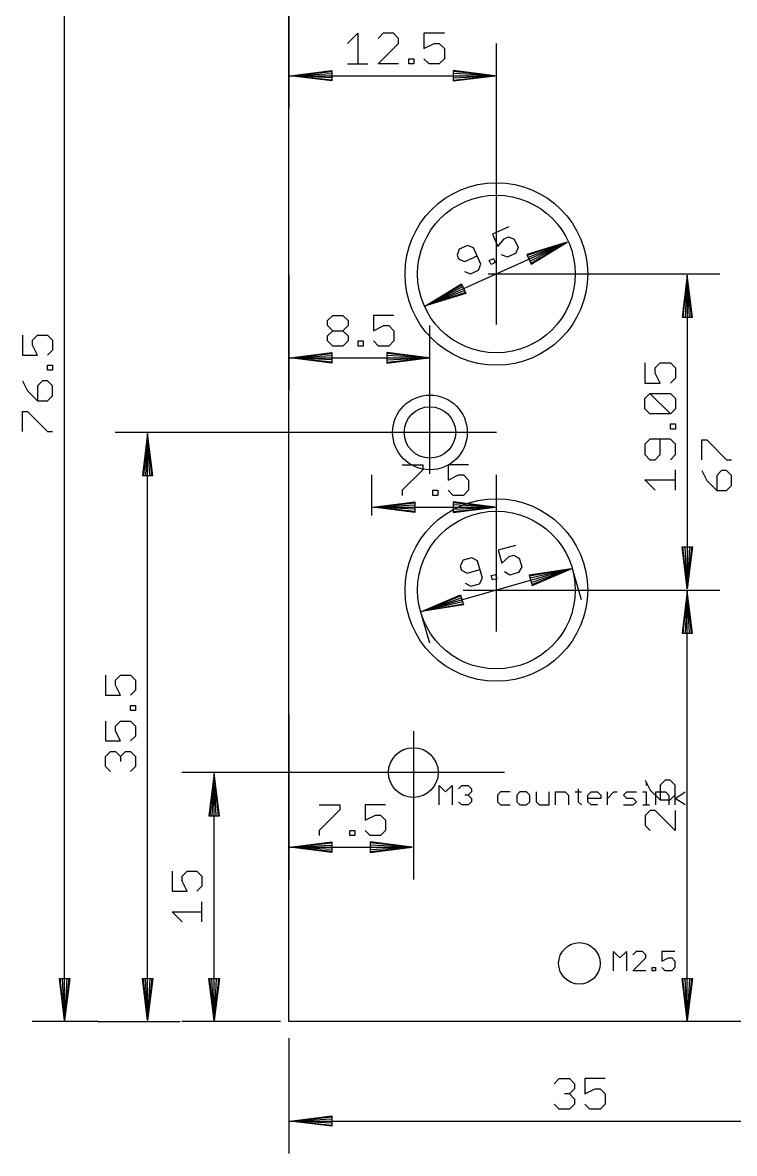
# Model space of a CAD drawing. Extents: x -16 to 68, y -8 to 128.
# Drawn here: x -16 to 26.8, y -8 to 60.2 of the extents above; entities that cross this region are included whole.
import ezdxf

# ---------------------------------------------------------------- set-up
doc = ezdxf.new("R2010")
doc.units = 0
doc.header["$MEASUREMENT"] = 0
for name, color, linetype, true_color in [('113', 2, 'Continuous', 0xffff00), ('20', 7, 'Continuous', 0xffffff), ('47', 140, 'Continuous', 0x00bfff)]:
    doc.layers.add(name, color=color, linetype=linetype, true_color=true_color)

msp = doc.modelspace()

# ---------------------------------------------------------------- linework, layer by layer
at = {"layer": '113'}
for centre, radius in [((12.5, 45.05), 5.5), ((8.5, 35.5), 2.25), ((12.5, 26), 5.5)]:
    msp.add_circle(centre, radius, dxfattribs=at)
at = {"layer": '20'}
for p, q in [((0, 0), (0, 115)), ((35, 0), (0, 0))]:
    msp.add_line(p, q, dxfattribs=at)
for centre, radius in [((12.5, 45.05), 4.75), ((8.5, 35.5), 1.55), ((12.5, 26), 4.75), ((7.5, 15), 1.5), ((17.5, 3.5), 1.25)]:
    msp.add_circle(centre, radius, dxfattribs=at)
at = {"layer": '47'}
for p, q in [((-13.5, 0.065), (-13.5, 76.435)), ((0, 62), (0, 55.05)), ((3.5369, 58.939), (4.1533, 59.5554)), ((4.1533, 59.5554), (4.1533, 57.7062)), ((5.6866, 59.5554), (5.3784, 59.2472)), ((6.303, 59.5554), (5.6866, 59.5554)), ((6.6112, 59.2472), (6.303, 59.5554)), ((9.3736, 59.5554), (8.1408, 59.5554)), ((8.1408, 59.5554), (8.1408, 58.6308)), ((5.3784, 57.7062), (6.6112, 58.939)), ((6.6112, 58.939), (6.6112, 59.2472)), ((8.1408, 58.6308), (8.7572, 58.939)), ((8.7572, 58.939), (9.0654, 58.939)), ((9.0654, 58.939), (9.3736, 58.6308)), ((9.3736, 58.6308), (9.3736, 58.0144)), ((12.5, 42), (12.5, 58.95)), ((7.22, 57.7062), (7.22, 58.0144)), ((7.22, 58.0144), (7.5282, 58.0144)), ((7.5282, 58.0144), (7.5282, 57.7062)), ((8.449, 57.7062), (8.1408, 58.0144)), ((9.3736, 58.0144), (9.0654, 57.7062)), ((0.065, 57), (2.6, 57.3192)), ((0.065, 57), (2.6, 57.26)), ((2.6, 57.3192), (2.6, 56.6808)), ((3.5369, 57.7062), (4.7697, 57.7062)), ((6.6112, 57.7062), (5.3784, 57.7062)), ((7.5282, 57.7062), (7.22, 57.7062)), ((9.0654, 57.7062), (8.449, 57.7062)), ((12.435, 57), (9.9, 57.3192)), ((9.9, 57.3192), (9.9, 56.6808)), ((12.435, 57), (9.9, 57.26)), ((0.065, 57), (2.6, 57.13)), ((0.065, 57), (12.435, 57)), ((2.6, 56.6808), (0.065, 57)), ((2.6, 56.87), (0.065, 57)), ((2.6, 56.74), (0.065, 57)), ((12.435, 57), (9.9, 57.13)), ((9.9, 56.6808), (12.435, 57)), ((9.9, 56.87), (12.435, 57)), ((9.9, 56.74), (12.435, 57)), ((13.2479, 47.8892), (12.2593, 47.4429)), ((12.2593, 47.4429), (12.5941, 46.7014)), ((12.5941, 46.7014), (12.9768, 47.1718)), ((12.9768, 47.1718), (13.2239, 47.2834)), ((13.2239, 47.2834), (13.5826, 47.1478)), ((13.5826, 47.1478), (13.8058, 46.6535)), ((16.7724, 46.9726), (8.2276, 43.1274)), ((10.2683, 46.5439), (10.1327, 46.1852)), ((10.7626, 46.7671), (10.2683, 46.5439)), ((11.1213, 46.6315), (10.7626, 46.7671)), ((11.5677, 45.6429), (11.1213, 46.6315)), ((13.8058, 46.6535), (13.6703, 46.2948)), ((16.7724, 46.9726), (14.3296, 46.2234)), ((16.7724, 46.9726), (14.3539, 46.1694)), ((16.7724, 46.9726), (14.4073, 46.0508)), ((14.514, 45.8137), (16.7724, 46.9726)), ((14.5673, 45.6952), (16.7724, 46.9726)), ((14.5916, 45.6412), (16.7724, 46.9726)), ((16.8316, 46.9992), (16.8316, 46.9992)), ((10.1327, 46.1852), (10.2443, 45.938)), ((10.2443, 45.938), (10.603, 45.8025)), ((10.603, 45.8025), (11.3445, 46.1372)), ((12.0712, 45.8703), (12.3183, 45.9819)), ((12.1828, 45.6232), (12.0712, 45.8703)), ((12.4299, 45.7348), (12.1828, 45.6232)), ((12.3183, 45.9819), (12.4299, 45.7348)), ((13.176, 46.0716), (12.8173, 46.2072)), ((13.6703, 46.2948), (13.176, 46.0716)), ((14.3296, 46.2234), (14.5916, 45.6412)), ((0, 45), (0, 38.05)), ((10.5791, 45.1966), (10.9378, 45.061)), ((10.9378, 45.061), (11.4321, 45.2842)), ((11.4321, 45.2842), (11.5677, 45.6429)), ((12, 45.05), (25.95, 45.05)), ((12.1808, 45.05), (12.8192, 45.05)), ((12.5, 44.7308), (12.5, 45.3692)), ((24, 44.985), (23.6808, 42.45)), ((24, 44.985), (23.74, 42.45)), ((24, 44.985), (23.87, 42.45)), ((24, 44.985), (24, 26.065)), ((24.3192, 42.45), (24, 44.985)), ((24.13, 42.45), (24, 44.985)), ((24.26, 42.45), (24, 44.985)), ((8.2276, 43.1274), (10.4084, 44.4588)), ((8.2276, 43.1274), (10.4327, 44.4048)), ((10.4084, 44.4588), (10.6704, 43.8766)), ((8.2276, 43.1274), (10.486, 44.2863)), ((10.5927, 44.0492), (8.2276, 43.1274)), ((10.6461, 43.9306), (8.2276, 43.1274)), ((10.6704, 43.8766), (8.2276, 43.1274)), ((8.1684, 43.1008), (8.1684, 43.1008)), ((2.3357, 42.2472), (2.6439, 42.5554)), ((2.6439, 42.5554), (3.2603, 42.5554)), ((3.2603, 42.5554), (3.5685, 42.2472)), ((6.3309, 42.5554), (5.0981, 42.5554)), ((5.0981, 42.5554), (5.0981, 41.6308)), ((23.6808, 42.45), (24.3192, 42.45)), ((2.3357, 41.939), (2.3357, 42.2472)), ((2.6439, 41.6308), (2.3357, 41.939)), ((2.3357, 41.3226), (2.6439, 41.6308)), ((2.6439, 41.6308), (3.2603, 41.6308)), ((3.5685, 41.939), (3.2603, 41.6308)), ((3.2603, 41.6308), (3.5685, 41.3226)), ((3.5685, 42.2472), (3.5685, 41.939)), ((5.0981, 41.6308), (5.7145, 41.939)), ((5.7145, 41.939), (6.0227, 41.939)), ((6.0227, 41.939), (6.3309, 41.6308)), ((6.3309, 41.6308), (6.3309, 41.0144)), ((8.5, 33), (8.5, 41.95)), ((-16.0299, 41.3651), (-16.0299, 40.1662)), ((-15.4305, 41.0654), (-15.1308, 41.3651)), ((-15.4305, 40.7656), (-15.4305, 41.0654)), ((-15.1308, 41.3651), (-14.5313, 41.3651)), ((-14.5313, 41.3651), (-14.2316, 41.0654)), ((-14.2316, 41.0654), (-14.2316, 40.4659)), ((2.3357, 41.0144), (2.3357, 41.3226)), ((2.6439, 40.7062), (2.3357, 41.0144)), ((3.5685, 41.0144), (3.2603, 40.7062)), ((3.5685, 41.3226), (3.5685, 41.0144)), ((4.1773, 40.7062), (4.1773, 41.0144)), ((4.1773, 41.0144), (4.4855, 41.0144)), ((4.4855, 41.0144), (4.4855, 40.7062)), ((5.4063, 40.7062), (5.0981, 41.0144)), ((6.3309, 41.0144), (6.0227, 40.7062)), ((-15.1308, 40.1662), (-15.4305, 40.7656)), ((-14.2316, 40.4659), (-14.5313, 40.1662)), ((0.065, 40), (2.6, 40.3192)), ((0.065, 40), (2.6, 40.26)), ((2.6, 40.3192), (2.6, 39.6808)), ((3.2603, 40.7062), (2.6439, 40.7062)), ((4.4855, 40.7062), (4.1773, 40.7062)), ((6.0227, 40.7062), (5.4063, 40.7062)), ((8.435, 40), (5.9, 40.3192)), ((5.9, 40.3192), (5.9, 39.6808)), ((8.435, 40), (5.9, 40.26)), ((-16.0299, 40.1662), (-15.1308, 40.1662)), ((-14.5313, 39.2454), (-14.5313, 39.5451)), ((-14.5313, 39.5451), (-14.2316, 39.5451)), ((-14.2316, 39.5451), (-14.2316, 39.2454)), ((0.065, 40), (2.6, 40.13)), ((0.065, 40), (8.435, 40)), ((2.6, 39.6808), (0.065, 40)), ((2.6, 39.87), (0.065, 40)), ((2.6, 39.74), (0.065, 40)), ((8.435, 40), (5.9, 40.13)), ((5.9, 39.6808), (8.435, 40)), ((5.9, 39.87), (8.435, 40)), ((5.9, 39.74), (8.435, 40)), ((21.4446, 39.6957), (21.4446, 38.463)), ((22.061, 39.3876), (22.3692, 39.6957)), ((22.3692, 39.6957), (22.9856, 39.6957)), ((22.9856, 39.6957), (23.2938, 39.3876)), ((-14.2316, 39.2454), (-14.5313, 39.2454)), ((22.061, 39.0794), (22.061, 39.3876)), ((22.3692, 38.463), (22.061, 39.0794)), ((23.2938, 39.3876), (23.2938, 38.7712)), ((-16.0299, 38.6027), (-15.7302, 38.0033)), ((-14.831, 38.6027), (-15.1308, 38.303)), ((-15.1308, 38.303), (-15.1308, 37.4038)), ((-14.5313, 38.6027), (-14.831, 38.6027)), ((-14.2316, 38.303), (-14.5313, 38.6027)), ((-14.2316, 37.7036), (-14.2316, 38.303)), ((21.4446, 38.463), (22.3692, 38.463)), ((23.2938, 38.7712), (22.9856, 38.463)), ((-15.7302, 38.0033), (-15.1308, 37.4038)), ((-14.5313, 37.4038), (-14.2316, 37.7036)), ((21.4446, 37.546), (21.7528, 37.8542)), ((21.4446, 36.9296), (21.4446, 37.546)), ((21.7528, 37.8542), (22.9856, 37.8542)), ((22.9856, 36.6214), (21.7528, 37.8542)), ((22.9856, 37.8542), (23.2938, 37.546)), ((23.2938, 37.546), (23.2938, 36.9296)), ((-15.1308, 37.4038), (-14.5313, 37.4038)), ((21.7528, 36.6214), (21.4446, 36.9296)), ((23.2938, 36.9296), (22.9856, 36.6214)), ((-16.0299, 35.5623), (-16.0299, 36.7612)), ((-16.0299, 36.7612), (-15.7302, 36.7612)), ((-15.7302, 36.7612), (-14.5313, 35.5623)), ((22.9856, 36.6214), (21.7528, 36.6214)), ((-14.5313, 35.5623), (-14.2316, 35.5623)), ((12.5, 35.5), (-10.45, 35.5)), ((22.9856, 35.7006), (22.9856, 36.0088)), ((22.9856, 36.0088), (23.2938, 36.0088)), ((23.2938, 35.7006), (22.9856, 35.7006)), ((23.2938, 36.0088), (23.2938, 35.7006)), ((-8.5, 35.435), (-8.8192, 32.9)), ((-8.5, 35.435), (-8.76, 32.9)), ((-8.5, 35.435), (-8.63, 32.9)), ((-8.5, 0.065), (-8.5, 35.435)), ((-8.1808, 32.9), (-8.5, 35.435)), ((-8.37, 32.9), (-8.5, 35.435)), ((-8.24, 32.9), (-8.5, 35.435)), ((21.7528, 35.0918), (21.4446, 34.7836)), ((21.4446, 34.7836), (21.4446, 34.1672)), ((22.9856, 35.0918), (21.7528, 35.0918)), ((22.3692, 34.1672), (22.3692, 35.0918)), ((23.2938, 34.7836), (22.9856, 35.0918)), ((23.2938, 34.1672), (23.2938, 34.7836)), ((24.8701, 33.8499), (24.8701, 35.0488)), ((24.8701, 35.0488), (25.1698, 35.0488)), ((25.1698, 35.0488), (26.3687, 33.8499)), ((21.4446, 34.1672), (21.7528, 33.859)), ((22.061, 33.859), (22.3692, 34.1672)), ((22.9856, 33.859), (23.2938, 34.1672)), ((6.8357, 33.5554), (8.0685, 33.5554)), ((8.0685, 33.5554), (8.0685, 33.2472)), ((10.8309, 33.5554), (9.5981, 33.5554)), ((9.5981, 33.5554), (9.5981, 32.6308)), ((21.7528, 33.859), (22.061, 33.859)), ((26.3687, 33.8499), (26.6684, 33.8499)), ((-8.8192, 32.9), (-8.1808, 32.9)), ((5, 30.5), (5, 32.95)), ((8.0685, 33.2472), (6.8357, 32.0144)), ((9.5981, 32.6308), (10.2145, 32.939)), ((10.2145, 32.939), (10.5227, 32.939)), ((10.5227, 32.939), (10.8309, 32.6308)), ((12.5, 23.5), (12.5, 32.95)), ((23.2938, 32.0175), (23.2938, 33.2502)), ((24.8701, 33.2072), (25.1698, 32.6078)), ((26.069, 33.2072), (25.7692, 32.9075)), ((25.7692, 32.9075), (25.7692, 32.0083)), ((26.3687, 33.2072), (26.069, 33.2072)), ((26.6684, 32.9075), (26.3687, 33.2072)), ((26.6684, 32.3081), (26.6684, 32.9075)), ((10.8309, 32.6308), (10.8309, 32.0144)), ((22.061, 32.0175), (21.4446, 32.6339)), ((21.4446, 32.6339), (23.2938, 32.6339)), ((25.1698, 32.6078), (25.7692, 32.0083)), ((26.3687, 32.0083), (26.6684, 32.3081)), ((6.8357, 32.0144), (6.8357, 31.7062)), ((8.6773, 31.7062), (8.6773, 32.0144)), ((8.6773, 32.0144), (8.9855, 32.0144)), ((8.9855, 31.7062), (8.6773, 31.7062)), ((8.9855, 32.0144), (8.9855, 31.7062)), ((9.9063, 31.7062), (9.5981, 32.0144)), ((10.5227, 31.7062), (9.9063, 31.7062)), ((10.8309, 32.0144), (10.5227, 31.7062)), ((25.7692, 32.0083), (26.3687, 32.0083)), ((5.065, 31), (7.6, 31.3192)), ((5.065, 31), (7.6, 31.26)), ((5.065, 31), (7.6, 31.13)), ((5.065, 31), (12.435, 31)), ((7.6, 30.6808), (5.065, 31)), ((7.6, 30.87), (5.065, 31)), ((7.6, 30.74), (5.065, 31)), ((7.6, 31.3192), (7.6, 30.6808)), ((12.435, 31), (9.9, 31.3192)), ((9.9, 31.3192), (9.9, 30.6808)), ((12.435, 31), (9.9, 31.26)), ((12.435, 31), (9.9, 31.13)), ((9.9, 30.6808), (12.435, 31)), ((9.9, 30.87), (12.435, 31)), ((9.9, 30.74), (12.435, 31)), ((13.6545, 28.6957), (12.6113, 28.3985)), ((11.0319, 27.9486), (10.5103, 27.8001)), ((11.367, 27.7621), (11.0319, 27.9486)), ((12.6113, 28.3985), (12.8342, 27.6162)), ((12.8342, 27.6162), (13.2815, 28.0255)), ((13.2815, 28.0255), (13.5423, 28.0998)), ((13.5423, 28.0998), (13.8773, 27.9133)), ((24, 26.065), (23.6808, 28.6)), ((23.6808, 28.6), (24.3192, 28.6)), ((24, 26.065), (23.74, 28.6)), ((24, 26.065), (23.87, 28.6)), ((24.3192, 28.6), (24, 26.065)), ((24.13, 28.6), (24, 26.065)), ((24.26, 28.6), (24, 26.065)), ((17.0047, 27.2871), (7.9953, 24.7129)), ((10.5103, 27.8001), (10.3238, 27.465)), ((10.3238, 27.465), (10.3981, 27.2042)), ((11.6641, 26.719), (11.367, 27.7621)), ((14.0259, 27.3917), (13.8394, 27.0567)), ((13.8773, 27.9133), (14.0259, 27.3917)), ((17.0047, 27.2871), (14.4796, 26.8976)), ((17.0047, 27.2871), (14.4958, 26.8406)), ((17.0047, 27.2871), (14.5316, 26.7156)), ((14.603, 26.4657), (17.0047, 27.2871)), ((14.6387, 26.3407), (17.0047, 27.2871)), ((14.655, 26.2837), (17.0047, 27.2871)), ((17.0672, 27.3049), (17.6029, 25.43)), ((10.3981, 27.2042), (10.7332, 27.0177)), ((10.7332, 27.0177), (11.5156, 27.2406)), ((11.4776, 26.3839), (11.6641, 26.719)), ((12.1955, 26.8703), (12.4563, 26.9446)), ((12.2698, 26.6095), (12.1955, 26.8703)), ((12.5306, 26.6838), (12.2698, 26.6095)), ((12.4563, 26.9446), (12.5306, 26.6838)), ((13.3178, 26.9081), (12.9827, 27.0946)), ((13.8394, 27.0567), (13.3178, 26.9081)), ((14.4796, 26.8976), (14.655, 26.2837)), ((10.5, 26), (25.95, 26)), ((10.621, 26.4218), (10.956, 26.2353)), ((10.956, 26.2353), (11.4776, 26.3839)), ((12.1808, 26), (12.8192, 26)), ((12.5, 25.6808), (12.5, 26.3192)), ((23, 26), (25.95, 26)), ((24, 25.935), (23.6808, 23.4)), ((24, 25.935), (23.74, 23.4)), ((24, 25.935), (23.87, 23.4)), ((24, 0.065), (24, 25.935)), ((24.3192, 23.4), (24, 25.935)), ((24.13, 23.4), (24, 25.935)), ((24.26, 23.4), (24, 25.935)), ((7.9953, 24.7129), (10.345, 25.7163)), ((7.9953, 24.7129), (10.3613, 25.6593)), ((7.9953, 24.7129), (10.397, 25.5343)), ((10.4684, 25.2843), (7.9953, 24.7129)), ((10.345, 25.7163), (10.5204, 25.1024)), ((7.9328, 24.6951), (8.4685, 22.8201)), ((10.5042, 25.1593), (7.9953, 24.7129)), ((10.5204, 25.1024), (7.9953, 24.7129)), ((23.6808, 23.4), (24.3192, 23.4)), ((-11.0299, 20.8651), (-11.0299, 19.6662)), ((-10.4305, 20.5654), (-10.1308, 20.8651)), ((-10.4305, 20.2656), (-10.4305, 20.5654)), ((-10.1308, 20.8651), (-9.5313, 20.8651)), ((-9.5313, 20.8651), (-9.2316, 20.5654)), ((-9.2316, 20.5654), (-9.2316, 19.9659)), ((-10.1308, 19.6662), (-10.4305, 20.2656)), ((-9.2316, 19.9659), (-9.5313, 19.6662)), ((-11.0299, 19.6662), (-10.1308, 19.6662)), ((-9.5313, 18.7454), (-9.5313, 19.0451)), ((-9.5313, 19.0451), (-9.2316, 19.0451)), ((-9.2316, 18.7454), (-9.5313, 18.7454)), ((-9.2316, 19.0451), (-9.2316, 18.7454)), ((0, 18.5), (0, 8.55)), ((-11.0299, 18.1027), (-11.0299, 16.9038)), ((-10.4305, 17.803), (-10.1308, 18.1027)), ((-10.4305, 17.5033), (-10.4305, 17.803)), ((-10.1308, 18.1027), (-9.5313, 18.1027)), ((-9.5313, 18.1027), (-9.2316, 17.803)), ((-9.2316, 17.803), (-9.2316, 17.2036)), ((-10.1308, 16.9038), (-10.4305, 17.5033)), ((-9.2316, 17.2036), (-9.5313, 16.9038)), ((7.5, 17.5), (7.5, 8.55)), ((-11.0299, 16.9038), (-10.1308, 16.9038)), ((-11.0299, 15.9614), (-10.7302, 16.2612)), ((-11.0299, 15.362), (-11.0299, 15.9614)), ((-10.7302, 16.2612), (-10.4305, 16.2612)), ((-10.4305, 16.2612), (-10.1308, 15.9614)), ((-10.1308, 15.9614), (-9.831, 16.2612)), ((-10.1308, 15.9614), (-10.1308, 15.6617)), ((-9.831, 16.2612), (-9.5313, 16.2612)), ((-9.5313, 16.2612), (-9.2316, 15.9614)), ((-9.2316, 15.9614), (-9.2316, 15.362)), ((-10.7302, 15.0623), (-11.0299, 15.362)), ((-9.2316, 15.362), (-9.5313, 15.0623)), ((13, 15), (-6.45, 15)), ((-4.5, 14.935), (-4.8192, 12.4)), ((-4.5, 14.935), (-4.76, 12.4)), ((-4.5, 14.935), (-4.63, 12.4)), ((-4.5, 0.065), (-4.5, 14.935)), ((-4.1808, 12.4), (-4.5, 14.935)), ((-4.37, 12.4), (-4.5, 14.935)), ((-4.24, 12.4), (-4.5, 14.935)), ((21.4701, 14.5488), (21.7698, 13.9494)), ((21.5244, 14.4151), (21.5244, 14.2202)), ((22.669, 14.5488), (22.3692, 14.2491)), ((22.9687, 14.5488), (22.669, 14.5488)), ((23.2684, 14.2491), (22.9687, 14.5488)), ((9.0508, 13.0508), (9.0508, 14.2202)), ((9.0508, 14.2202), (9.4406, 13.8304)), ((9.4406, 13.8304), (9.8304, 14.2202)), ((9.8304, 14.2202), (9.8304, 13.0508)), ((10.2202, 14.0253), (10.4151, 14.2202)), ((10.4151, 14.2202), (10.8049, 14.2202)), ((10.8049, 13.6355), (10.61, 13.6355)), ((10.8049, 14.2202), (10.9998, 14.0253)), ((10.9998, 13.8304), (10.8049, 13.6355)), ((10.8049, 13.6355), (10.9998, 13.4406)), ((10.9998, 14.0253), (10.9998, 13.8304)), ((12.7539, 13.8304), (12.559, 13.6355)), ((12.559, 13.6355), (12.559, 13.2457)), ((13.3386, 13.8304), (12.7539, 13.8304)), ((13.9233, 13.8304), (13.7284, 13.6355)), ((13.7284, 13.6355), (13.7284, 13.2457)), ((14.3131, 13.8304), (13.9233, 13.8304)), ((14.508, 13.6355), (14.3131, 13.8304)), ((14.508, 13.2457), (14.508, 13.6355)), ((14.8978, 13.8304), (14.8978, 13.2457)), ((15.6774, 13.0508), (15.6774, 13.8304)), ((16.0672, 13.0508), (16.0672, 13.8304)), ((16.0672, 13.8304), (16.6519, 13.8304)), ((16.6519, 13.8304), (16.8468, 13.6355)), ((16.8468, 13.6355), (16.8468, 13.0508)), ((17.2366, 13.8304), (17.6264, 13.8304)), ((17.4315, 14.0253), (17.4315, 13.2457)), ((18.0162, 13.6355), (18.2111, 13.8304)), ((18.0162, 13.2457), (18.0162, 13.6355)), ((18.2111, 13.8304), (18.6009, 13.8304)), ((18.6009, 13.8304), (18.7958, 13.6355)), ((18.7958, 13.6355), (18.7958, 13.4406)), ((19.1856, 13.0508), (19.1856, 13.8304)), ((19.1856, 13.4406), (19.5754, 13.8304)), ((19.5754, 13.8304), (19.7703, 13.8304)), ((20.1601, 13.6355), (20.355, 13.8304)), ((20.355, 13.4406), (20.1601, 13.6355)), ((20.355, 13.8304), (20.9397, 13.8304)), ((21.3295, 13.8304), (21.5244, 13.8304)), ((21.5244, 13.8304), (21.5244, 13.0508)), ((21.7698, 13.9494), (22.3692, 13.3499)), ((22.1091, 13.0508), (22.1091, 13.8304)), ((22.1091, 13.8304), (22.6938, 13.8304)), ((22.3692, 14.2491), (22.3692, 13.3499)), ((22.6938, 13.8304), (22.8887, 13.6355)), ((22.8887, 13.6355), (22.8887, 13.0508)), ((22.9687, 13.3499), (23.2684, 13.6496)), ((23.2684, 13.6496), (23.2684, 14.2491)), ((23.2785, 13.0508), (23.2785, 14.2202)), ((23.2785, 13.4406), (23.8632, 13.8304)), ((1.8357, 13.0554), (3.0685, 13.0554)), ((3.0685, 13.0554), (3.0685, 12.7472)), ((5.8309, 13.0554), (4.5981, 13.0554)), ((4.5981, 13.0554), (4.5981, 12.1308)), ((10.4151, 13.0508), (10.2202, 13.2457)), ((10.8049, 13.0508), (10.4151, 13.0508)), ((10.9998, 13.2457), (10.8049, 13.0508)), ((10.9998, 13.4406), (10.9998, 13.2457)), ((12.559, 13.2457), (12.7539, 13.0508)), ((12.7539, 13.0508), (13.3386, 13.0508)), ((13.7284, 13.2457), (13.9233, 13.0508)), ((13.9233, 13.0508), (14.3131, 13.0508)), ((14.3131, 13.0508), (14.508, 13.2457)), ((14.8978, 13.2457), (15.0927, 13.0508)), ((15.0927, 13.0508), (15.6774, 13.0508)), ((17.4315, 13.2457), (17.6264, 13.0508)), ((18.7958, 13.4406), (18.0162, 13.4406)), ((18.2111, 13.0508), (18.0162, 13.2457)), ((18.6009, 13.0508), (18.2111, 13.0508)), ((20.1601, 13.0508), (20.7448, 13.0508)), ((20.7448, 13.4406), (20.355, 13.4406)), ((20.9397, 13.2457), (20.7448, 13.4406)), ((20.7448, 13.0508), (20.9397, 13.2457)), ((21.3295, 13.0508), (21.7193, 13.0508)), ((22.3692, 13.3499), (22.9687, 13.3499)), ((23.8632, 13.0508), (23.2785, 13.4406)), ((-4.8192, 12.4), (-4.1808, 12.4)), ((3.0685, 12.7472), (1.8357, 11.5144)), ((4.5981, 12.1308), (5.2145, 12.439)), ((5.2145, 12.439), (5.5227, 12.439)), ((5.5227, 12.439), (5.8309, 12.1308)), ((21.7698, 12.7072), (21.4701, 12.4075)), ((21.4701, 12.4075), (21.4701, 11.8081)), ((22.0695, 12.7072), (21.7698, 12.7072)), ((23.2684, 11.5083), (22.0695, 12.7072)), ((23.2684, 12.7072), (23.2684, 11.5083)), ((5.8309, 12.1308), (5.8309, 11.5144)), ((21.4701, 11.8081), (21.7698, 11.5083)), ((1.8357, 11.5144), (1.8357, 11.2062)), ((3.6773, 11.2062), (3.6773, 11.5144)), ((3.6773, 11.5144), (3.9855, 11.5144)), ((3.9855, 11.2062), (3.6773, 11.2062)), ((3.9855, 11.5144), (3.9855, 11.2062)), ((4.9063, 11.2062), (4.5981, 11.5144)), ((5.5227, 11.2062), (4.9063, 11.2062)), ((5.8309, 11.5144), (5.5227, 11.2062)), ((0.065, 10.5), (2.6, 10.8192)), ((0.065, 10.5), (2.6, 10.76)), ((0.065, 10.5), (2.6, 10.63)), ((0.065, 10.5), (7.435, 10.5)), ((2.6, 10.1808), (0.065, 10.5)), ((2.6, 10.37), (0.065, 10.5)), ((2.6, 10.24), (0.065, 10.5)), ((2.6, 10.8192), (2.6, 10.1808)), ((7.435, 10.5), (4.9, 10.8192)), ((4.9, 10.8192), (4.9, 10.1808)), ((7.435, 10.5), (4.9, 10.76)), ((7.435, 10.5), (4.9, 10.63)), ((4.9, 10.1808), (7.435, 10.5)), ((4.9, 10.37), (7.435, 10.5)), ((4.9, 10.24), (7.435, 10.5)), ((-7.0299, 9.0488), (-7.0299, 7.8499)), ((-6.4305, 8.7491), (-6.1308, 9.0488)), ((-6.1308, 9.0488), (-5.5313, 9.0488)), ((-5.5313, 9.0488), (-5.2316, 8.7491)), ((-6.4305, 8.4494), (-6.4305, 8.7491)), ((-6.1308, 7.8499), (-6.4305, 8.4494)), ((-5.2316, 8.7491), (-5.2316, 8.1496)), ((-7.0299, 7.8499), (-6.1308, 7.8499)), ((-5.2316, 8.1496), (-5.5313, 7.8499)), ((-5.2316, 6.0083), (-5.2316, 7.2072)), ((-6.4305, 6.0083), (-7.0299, 6.6078)), ((-7.0299, 6.6078), (-5.2316, 6.6078)), ((19.5508, 3.0508), (19.5508, 4.2202)), ((19.5508, 4.2202), (19.9406, 3.8304)), ((19.9406, 3.8304), (20.3304, 4.2202)), ((20.3304, 4.2202), (20.3304, 3.0508)), ((20.9151, 4.2202), (20.7202, 4.0253)), ((21.3049, 4.2202), (20.9151, 4.2202)), ((21.4998, 4.0253), (21.3049, 4.2202)), ((23.2539, 4.2202), (22.4743, 4.2202)), ((22.4743, 4.2202), (22.4743, 3.6355)), ((20.7202, 3.0508), (21.4998, 3.8304)), ((21.4998, 3.8304), (21.4998, 4.0253)), ((22.4743, 3.6355), (22.8641, 3.8304)), ((22.8641, 3.8304), (23.059, 3.8304)), ((23.059, 3.8304), (23.2539, 3.6355)), ((23.2539, 3.6355), (23.2539, 3.2457)), ((21.4998, 3.0508), (20.7202, 3.0508)), ((21.8896, 3.0508), (21.8896, 3.2457)), ((21.8896, 3.2457), (22.0845, 3.2457)), ((22.0845, 3.0508), (21.8896, 3.0508)), ((22.0845, 3.2457), (22.0845, 3.0508)), ((22.6692, 3.0508), (22.4743, 3.2457)), ((23.059, 3.0508), (22.6692, 3.0508)), ((23.2539, 3.2457), (23.059, 3.0508)), ((-13.5, 0.065), (-13.8192, 2.6)), ((-13.8192, 2.6), (-13.1808, 2.6)), ((-13.5, 0.065), (-13.76, 2.6)), ((-13.5, 0.065), (-13.63, 2.6)), ((-13.1808, 2.6), (-13.5, 0.065)), ((-13.37, 2.6), (-13.5, 0.065)), ((-13.24, 2.6), (-13.5, 0.065)), ((-8.5, 0.065), (-8.8192, 2.6)), ((-8.8192, 2.6), (-8.1808, 2.6)), ((-8.5, 0.065), (-8.76, 2.6)), ((-8.5, 0.065), (-8.63, 2.6)), ((-8.1808, 2.6), (-8.5, 0.065)), ((-8.37, 2.6), (-8.5, 0.065)), ((-8.24, 2.6), (-8.5, 0.065)), ((-4.5, 0.065), (-4.8192, 2.6)), ((-4.8192, 2.6), (-4.1808, 2.6)), ((-4.5, 0.065), (-4.76, 2.6)), ((-4.5, 0.065), (-4.63, 2.6)), ((-4.1808, 2.6), (-4.5, 0.065)), ((-4.37, 2.6), (-4.5, 0.065)), ((-4.24, 2.6), (-4.5, 0.065)), ((24, 0.065), (23.6808, 2.6)), ((23.6808, 2.6), (24.3192, 2.6)), ((24, 0.065), (23.74, 2.6)), ((24, 0.065), (23.87, 2.6)), ((24.3192, 2.6), (24, 0.065)), ((24.13, 2.6), (24, 0.065)), ((24.26, 2.6), (24, 0.065)), ((-11.5, 0), (-15.45, 0)), ((-11.5, 0), (-6.55, 0)), ((-0.5, 0), (-6.45, 0)), ((25.5, 0), (22.05, 0)), ((0, -1), (0, -7.95)), ((15.9829, -3.7528), (16.2911, -3.4446)), ((16.2911, -3.4446), (16.9075, -3.4446)), ((16.9075, -3.4446), (17.2157, -3.7528)), ((17.2157, -4.061), (16.9075, -4.3692)), ((17.2157, -3.7528), (17.2157, -4.061)), ((19.0573, -3.4446), (17.8245, -3.4446)), ((17.8245, -3.4446), (17.8245, -4.3692)), ((17.8245, -4.3692), (18.4409, -4.061)), ((18.4409, -4.061), (18.7491, -4.061)), ((18.7491, -4.061), (19.0573, -4.3692)), ((16.9075, -4.3692), (16.5993, -4.3692)), ((16.9075, -4.3692), (17.2157, -4.6774)), ((17.2157, -4.6774), (17.2157, -4.9856)), ((19.0573, -4.3692), (19.0573, -4.9856)), ((16.2911, -5.2938), (15.9829, -4.9856)), ((16.9075, -5.2938), (16.2911, -5.2938)), ((17.2157, -4.9856), (16.9075, -5.2938)), ((18.1327, -5.2938), (17.8245, -4.9856)), ((18.7491, -5.2938), (18.1327, -5.2938)), ((19.0573, -4.9856), (18.7491, -5.2938)), ((0.065, -6), (2.6, -5.6808)), ((0.065, -6), (2.6, -5.74)), ((0.065, -6), (2.6, -5.87)), ((0.065, -6), (34.935, -6)), ((2.6, -6.3192), (0.065, -6)), ((2.6, -6.13), (0.065, -6)), ((2.6, -6.26), (0.065, -6)), ((2.6, -5.6808), (2.6, -6.3192))]:
    msp.add_line(p, q, dxfattribs=at)

doc.saveas('drawing.dxf')
